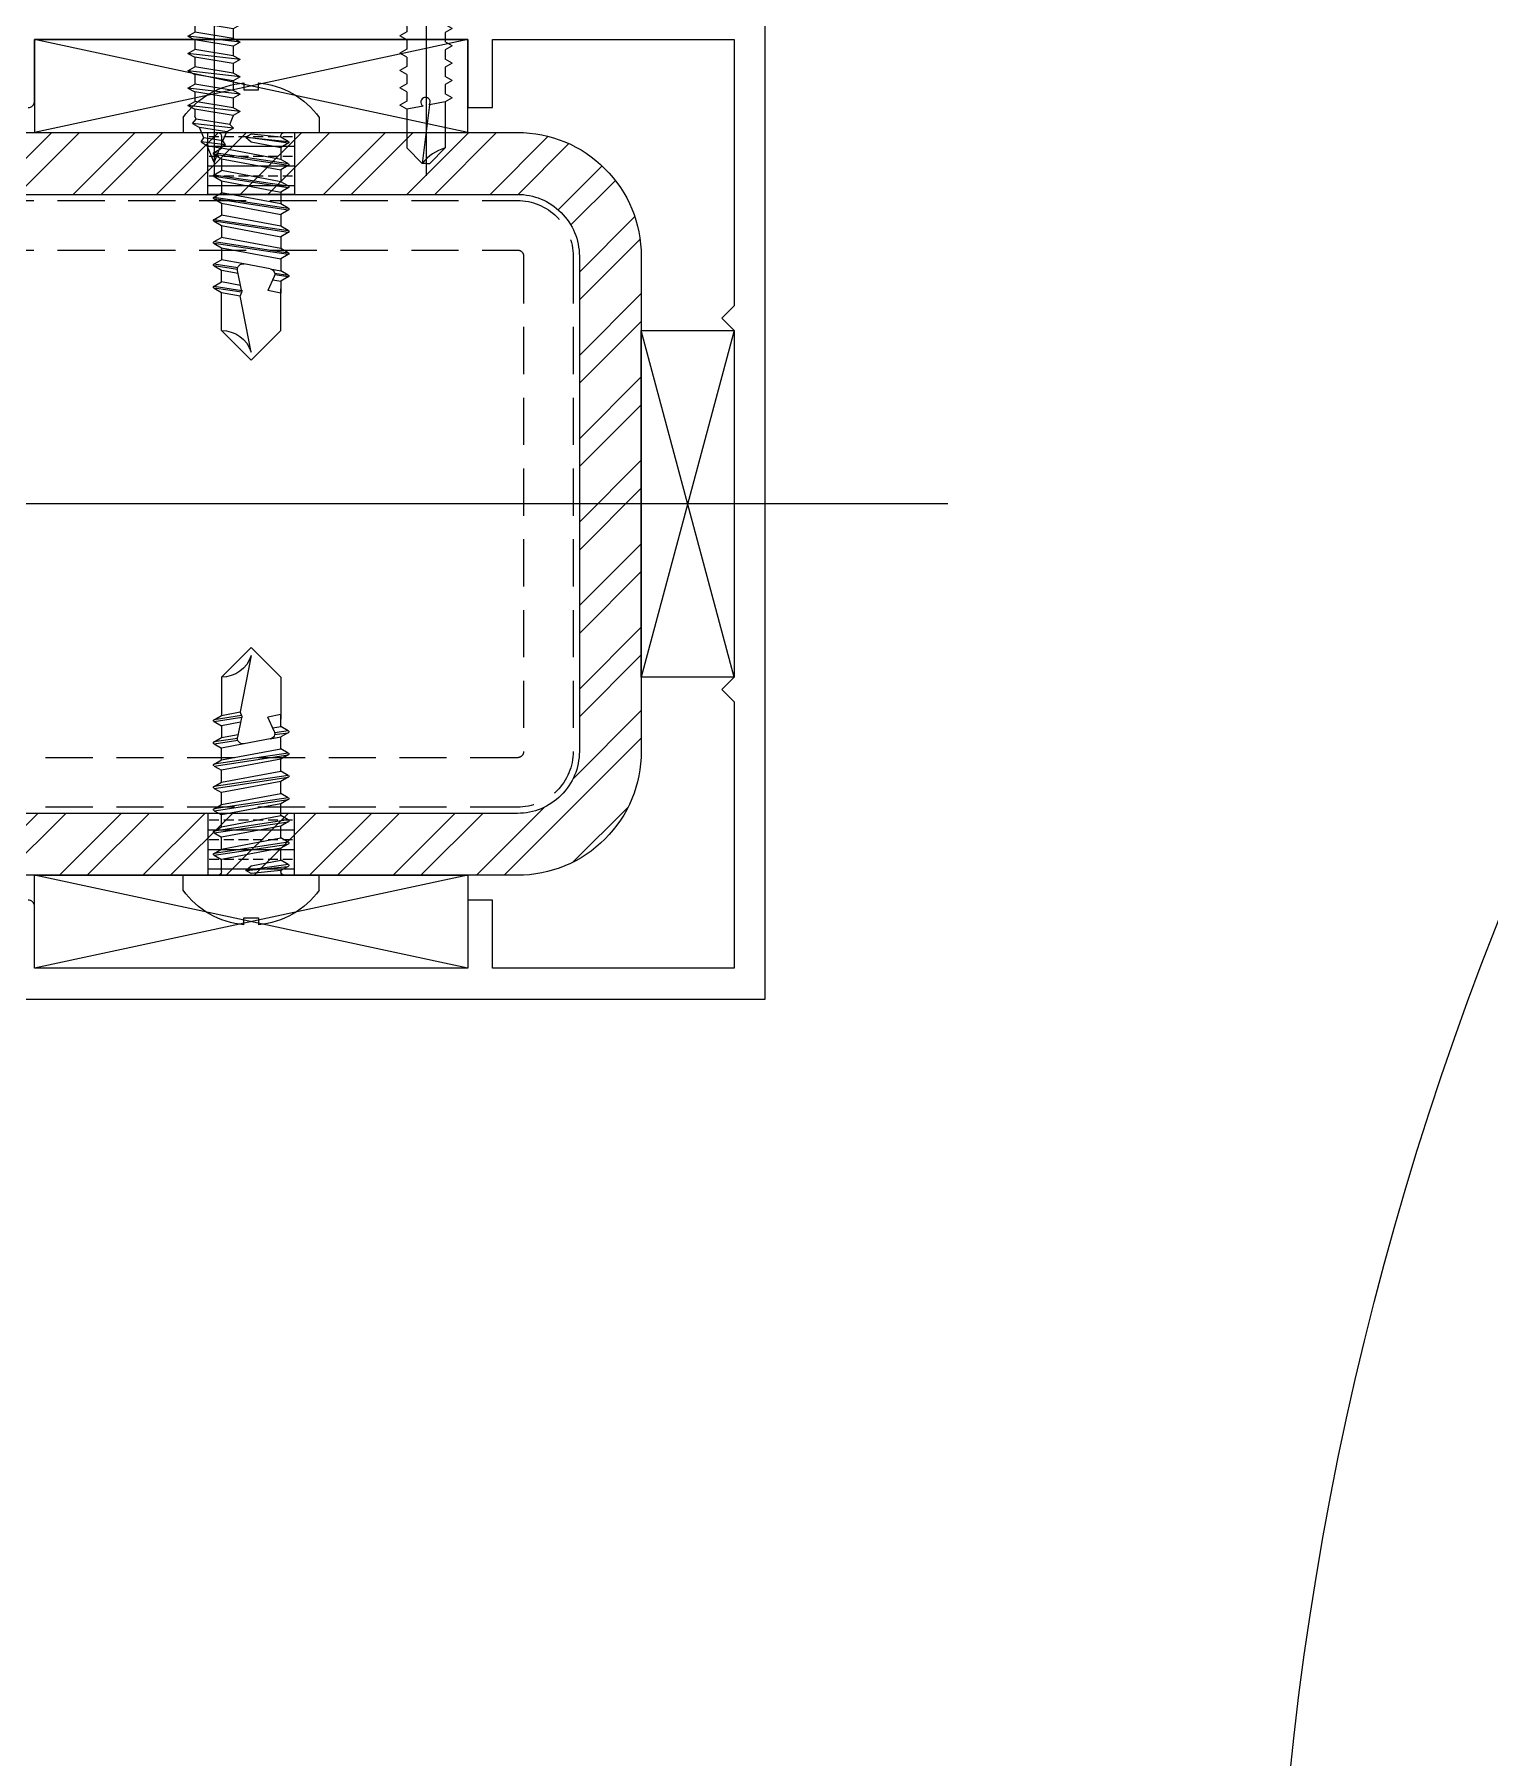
# Model space of a CAD drawing. Extents: x -280168 to 205214, y -148835 to -64913.
# Drawn here: x 51669.2 to 51786.7, y -78312.3 to -78173.1 of the extents above; entities that cross this region are included whole.
import ezdxf

# ---------------------------------------------------------------- set-up
doc = ezdxf.new("R2010")
doc.units = 0
doc.header["$LTSCALE"] = 1000
doc.header["$MEASUREMENT"] = 0
for name, pattern in [('CENTER', [50.8, 31.75, -6.35, 6.35, -6.35]), ('DASHED', [19.05, 12.7, -6.35]), ('DIVIDE', [1.25, 0.5, -0.25, 0, -0.25, 0, -0.25])]:
    doc.linetypes.add(name, pattern=pattern)
for name, color, linetype, lineweight in [('C18', 1, 'CENTER', 13), ('PJ1_accessories', 4, 'Continuous', 13), ('STE1_carbon steel', 66, 'Continuous', 25), ('STE2_hidden', 64, 'DASHED', 13), ('TC1_hatch', 251, 'Continuous', 13), ('XC1_alum.extrusion', 3, 'Continuous', 20), ('螺钉线层', 4, 'Continuous', 9)]:
    doc.layers.add(name, color=color, linetype=linetype, lineweight=lineweight)
doc.layers.add('DIM_MODI', color=2, linetype='Continuous', plot=False)
for name, color, linetype in [('L18', 1, 'Continuous'), ('PJ', 4, 'Continuous'), ('ZX', 14, 'CENTER'), ('尺寸层', 7, 'Continuous'), ('配件层', 4, 'Continuous')]:
    doc.layers.add(name, color=color, linetype=linetype)

# ---------------------------------------------------------------- blocks, each defined once
blk = doc.blocks.new('*U339')
at = {"layer": 'C18', "color": 1, "ltscale": 0.2}
blk.add_line((0, 4.16), (0, -15.6), dxfattribs=at)
at = {"layer": 'L18', "color": 4}
for p, q in [((-1.55, 0), (-1.55, -1.59)), ((1.55, 0), (1.55, -1.09)), ((-1.55, -1.59), (1.55, -1.09)), ((1.55, -0.31), (1.55, -1.09)), ((2.11, -1.4), (1.55, -1.09)), ((-2.11, -1.9), (2.11, -1.4)), ((-2.11, -1.9), (-1.55, -1.59)), ((-2.11, -1.9), (-1.55, -2.21)), ((-1.55, -2.21), (1.55, -1.71)), ((-1.55, -2.21), (-1.55, -2.99)), ((-1.55, -2.99), (1.55, -2.49)), ((2.11, -1.4), (1.55, -1.71)), ((1.55, -1.71), (1.55, -2.49)), ((2.11, -2.8), (1.55, -2.49)), ((-2.11, -3.3), (2.11, -2.8)), ((-2.11, -3.3), (-1.55, -2.99)), ((-2.11, -3.3), (-1.55, -3.61)), ((-1.55, -3.61), (1.55, -3.11)), ((-1.55, -3.61), (-1.55, -4.39)), ((-1.55, -4.39), (1.55, -3.89)), ((2.11, -2.8), (1.55, -3.11)), ((1.55, -3.11), (1.55, -3.89)), ((2.11, -4.2), (1.55, -3.89)), ((-2.11, -4.7), (2.11, -4.2)), ((-2.11, -4.7), (-1.55, -4.39)), ((-2.11, -4.7), (-1.55, -5.01)), ((-1.55, -5.01), (1.55, -4.51)), ((-1.55, -5.01), (-1.55, -5.79)), ((-1.55, -5.79), (1.55, -5.29)), ((2.11, -4.2), (1.55, -4.51)), ((1.55, -4.51), (1.55, -5.29)), ((2.11, -5.6), (1.55, -5.29)), ((-2.11, -6.1), (2.11, -5.6)), ((-2.11, -6.1), (-1.55, -5.79)), ((-2.11, -6.1), (-1.55, -6.41)), ((-1.55, -6.41), (1.55, -5.91)), ((-1.55, -6.41), (-1.55, -7.19)), ((-1.55, -7.19), (1.55, -6.69)), ((2.11, -5.6), (1.55, -5.91)), ((1.55, -5.91), (1.55, -6.69)), ((2.11, -7), (1.55, -6.69)), ((-2.11, -7.5), (2.11, -7)), ((-2.11, -7.5), (-1.55, -7.19)), ((-2.11, -7.5), (-1.55, -7.81)), ((-1.55, -7.81), (1.55, -7.31)), ((-1.55, -7.81), (-1.55, -8.59)), ((-1.55, -8.59), (1.55, -8.09)), ((2.11, -7), (1.55, -7.31)), ((1.55, -7.31), (1.55, -8.09)), ((2.11, -8.4), (1.55, -8.09)), ((-2.11, -8.9), (2.11, -8.4)), ((-2.11, -8.9), (-1.55, -8.59)), ((-2.11, -8.9), (-1.55, -9.21)), ((-1.55, -9.21), (1.55, -8.71)), ((-1.55, -9.21), (-1.55, -9.99)), ((-1.55, -9.99), (1.55, -9.49)), ((2.11, -8.4), (1.55, -8.71)), ((1.55, -8.71), (1.55, -9.49)), ((2.11, -9.8), (1.55, -9.49)), ((-2.11, -10.3), (2.11, -9.8)), ((-2.11, -10.3), (-1.55, -9.99)), ((-2.11, -10.3), (-1.55, -10.61)), ((-1.55, -10.61), (1.55, -10.11)), ((-1.55, -10.61), (-1.55, -10.66)), ((-1.27, -11.34), (-1.55, -10.66)), ((-1.27, -11.34), (1.45, -10.91)), ((1.45, -10.91), (1.55, -10.66)), ((1.73, -11.25), (1.45, -10.91)), ((2.11, -9.8), (1.55, -10.11)), ((1.55, -10.11), (1.55, -10.66)), ((-1.58, -11.64), (1.73, -11.25)), ((-1.58, -11.64), (-1.27, -11.34)), ((-1.58, -11.64), (-1.03, -11.93)), ((-1.03, -11.93), (1.17, -11.57)), ((-0.72, -12.66), (-1.03, -11.93)), ((-0.72, -12.66), (0.83, -12.41)), ((0.83, -12.41), (1.17, -11.57)), ((1.03, -12.74), (0.83, -12.41)), ((1.73, -11.25), (1.17, -11.57)), ((-0.92, -12.97), (-0.72, -12.66)), ((-0.92, -12.97), (1.03, -12.74)), ((-0.92, -12.97), (-0.48, -13.24)), ((-0.48, -13.24), (0.55, -13.07)), ((0, -14.4), (-0.48, -13.24)), ((0, -14.4), (0.55, -13.07)), ((1.03, -12.74), (0.55, -13.07))]:
    blk.add_line(p, q, dxfattribs=at)
blk.add_lwpolyline([(4, 0.2), (4, 1.14, 0.257344), (3.47, 2.1, 0.110418), (0.8, 3.05), (0.8, 2.72), (-0.8, 2.72), (-0.8, 3.05, 0.110418), (-3.47, 2.1, 0.257344), (-4, 1.14), (-4, 0.2, 0.414214), (-3.8, 0), (3.8, 0, 0.414214)], format="xyb", close=True, dxfattribs=at)
blk = doc.blocks.new('*U369')
at = {"extrusion": (0, 0, -1), "xscale": -1, "zscale": -1, "rotation": 90}
blk.add_blockref('*U339', (-1.98, -6.5), dxfattribs=at)
blk = doc.blocks.new('PH DRILLING ST4.2x19')
at = {"layer": 'PJ'}
for p, q in [((-1.74, 4), (0, 4)), ((0, 4), (0, -4)), ((-3.1, 0.4), (-2.71, 0.4)), ((-2.71, 0.4), (-2.71, -0.4)), ((-3.1, -0.4), (-2.71, -0.4)), ((-1.74, -4), (0, -4))]:
    blk.add_line(p, q, dxfattribs=at)
at = {"layer": 'PJ', "linetype": 'Continuous'}
for p, q in [((0.2, 1.55), (0.78, 1.55)), ((1.1, 2.11), (0.78, 1.55)), ((1.1, 2.11), (1.43, 1.55)), ((1.43, 1.55), (2.18, 1.55)), ((2.5, 2.11), (2.18, 1.55)), ((2.5, 2.11), (2.83, 1.55)), ((2.83, 1.55), (3.58, 1.55)), ((3.9, 2.11), (3.58, 1.55)), ((3.9, 2.11), (4.23, 1.55)), ((4.23, 1.55), (4.98, 1.55)), ((5.3, 2.11), (4.98, 1.55)), ((5.3, 2.11), (5.63, 1.55)), ((5.63, 1.55), (6.38, 1.55)), ((6.7, 2.11), (6.38, 1.55)), ((6.7, 2.11), (7.03, 1.55)), ((7.03, 1.55), (7.78, 1.55)), ((8.1, 2.11), (7.78, 1.55)), ((8.1, 2.11), (8.43, 1.55)), ((8.43, 1.55), (9.18, 1.55)), ((9.5, 2.11), (9.18, 1.55)), ((9.5, 2.11), (9.83, 1.55)), ((9.83, 1.55), (10.58, 1.55)), ((10.9, 2.11), (10.58, 1.55)), ((10.9, 2.11), (11.23, 1.55)), ((11.23, 1.55), (11.98, 1.55)), ((12.3, 2.11), (11.98, 1.55)), ((12.3, 2.11), (12.63, 1.55)), ((12.63, 1.55), (13.38, 1.55)), ((13.7, 2.11), (13.38, 1.55)), ((13.7, 2.11), (14.03, 1.55)), ((14.03, 1.55), (14.27, 0.27)), ((14.03, 1.55), (17.75, 1.55)), ((19, 0.3), (17.75, 1.55)), ((14.27, 0.27), (19, -0.3)), ((19, 0), (19, 0.3)), ((19, 0), (19, -0.3)), ((14.37, -0.24), (14.62, -1.55)), ((19, -0.3), (17.75, -1.55)), ((0.2, -2.11), (0.3, -2.11)), ((0.62, -1.55), (0.3, -2.11)), ((0.62, -1.55), (1.37, -1.55)), ((1.37, -1.55), (1.7, -2.11)), ((2.02, -1.55), (1.7, -2.11)), ((2.02, -1.55), (2.77, -1.55)), ((2.77, -1.55), (3.1, -2.11)), ((3.42, -1.55), (3.1, -2.11)), ((3.42, -1.55), (4.17, -1.55)), ((4.17, -1.55), (4.5, -2.11)), ((4.82, -1.55), (4.5, -2.11)), ((4.82, -1.55), (5.57, -1.55)), ((5.57, -1.55), (5.9, -2.11)), ((6.22, -1.55), (5.9, -2.11)), ((6.22, -1.55), (6.97, -1.55)), ((6.97, -1.55), (7.3, -2.11)), ((7.62, -1.55), (7.3, -2.11)), ((7.62, -1.55), (8.37, -1.55)), ((8.37, -1.55), (8.7, -2.11)), ((9.02, -1.55), (8.7, -2.11)), ((9.02, -1.55), (9.77, -1.55)), ((9.77, -1.55), (10.1, -2.11)), ((10.42, -1.55), (10.1, -2.11)), ((10.42, -1.55), (11.17, -1.55)), ((11.17, -1.55), (11.5, -2.11)), ((11.82, -1.55), (11.5, -2.11)), ((11.82, -1.55), (12.57, -1.55)), ((12.57, -1.55), (12.9, -2.11)), ((13.22, -1.55), (12.9, -2.11)), ((13.22, -1.55), (13.97, -1.55)), ((13.97, -1.55), (14.3, -2.11)), ((14.62, -1.55), (14.3, -2.11)), ((14.62, -1.55), (17.75, -1.55))]:
    blk.add_line(p, q, dxfattribs=at)
at = {"layer": 'PJ'}
for start, end in [(142.0201, 176.4719), (183.5281, 217.9799)]:
    blk.add_arc((3.39, 0), 6.5, start, end, dxfattribs=at)
at = {"layer": 'PJ', "linetype": 'Continuous'}
for centre, radius, start, end in [((0.2, 1.75), 0.2, 180, 270), ((21.23, 2.55), 3.62, 196.0768, 232.0151), ((14.05, -0.04), 0.377, 54.2174, 327.4442), ((0.2, -2.31), 0.2, 90, 180)]:
    blk.add_arc(centre, radius, start, end, dxfattribs=at)
at = {"layer": 'ZX', "ltscale": 0.2}
blk.add_line((-4.05, 0), (20, 0), dxfattribs=at)
blk = doc.blocks.new('*U370')
at = {"layer": 'STE1_carbon steel'}
h = blk.add_hatch(dxfattribs=at)
h.set_pattern_fill('ANSI33', color=256, scale=0.5, angle=225, style=0)
h.set_pattern_definition([(270, (-327252.6238, 906494.1087), (-1.5875, -9e-16), []), (270, (-327251.83, 906493.315), (-1.5875, -9e-16), [0.79375, -0.396875])])
h.paths.add_polyline_path([(-25, -38), (-25, -45), (-30, -45), (-30, -38)])
h = blk.add_hatch(dxfattribs=at)
h.set_pattern_fill('ANSI33', color=256, scale=0.5, angle=225, style=0)
h.set_pattern_definition([(270, (327252.6238, 906494.1087), (1.5875, -2e-16), []), (270, (327251.83, 906493.315), (1.5875, -2e-16), [0.79375, -0.396875])])
h.paths.add_polyline_path([(25, -38), (25, -45), (30, -45), (30, -38)])
at = {"layer": 'TC1_hatch'}
h = blk.add_hatch(dxfattribs=at)
h.set_pattern_fill('ANSI32', color=256)
h.set_pattern_definition([(45, (-9520, 1680), (-3.367596, 3.367596), []), (45, (-9517.755, 1680), (-3.367596, 3.367596), [])])
h.paths.add_polyline_path([(-30, -80, 0.414214), (-20, -90), (20, -90, 0.414214), (30, -80), (30, -20, 0.414214), (20, -10), (-20, -10, 0.414214), (-30, -20)])
h.paths.add_polyline_path([(-25, -20, -0.414214), (-20, -15), (20, -15, -0.414214), (25, -20), (25, -80, -0.414214), (20, -85), (-20, -85, -0.414214), (-25, -80)], flags=16)
at = {"layer": 'PJ1_accessories'}
for points in [[(-14, -2.5), (-14, -10), (14, -10), (14, -2.5), (-14, -2.5), (14, -10), (14, -2.5), (-14, -10)], [(-37.5, -24), (-37.5, -59), (-30, -59), (-30, -24), (-37.5, -24), (-30, -59), (-30, -24), (-37.5, -59)], [(37.5, -24), (37.5, -59), (30, -59), (30, -24), (37.5, -24), (30, -59), (30, -24), (37.5, -59)]]:
    blk.add_lwpolyline(points, dxfattribs=at)
at = {"layer": 'STE1_carbon steel'}
for points in [[(-20, -90), (20, -90, 0.414214), (30, -80), (30, -20, 0.414214), (20, -10), (-20, -10, 0.414214), (-30, -20), (-30, -80, 0.414214)], [(-20, -85), (20, -85, 0.414214), (25, -80), (25, -20, 0.414214), (20, -15), (-20, -15, 0.414214), (-25, -20), (-25, -80, 0.414214)]]:
    blk.add_lwpolyline(points, format="xyb", close=True, dxfattribs=at)
for points in [[(-25, -38), (-25, -45), (-30, -45), (-30, -38)], [(25, -38), (25, -45), (30, -45), (30, -38)]]:
    blk.add_lwpolyline(points, close=True, dxfattribs=at)
at = {"layer": 'STE2_hidden', "ltscale": 0.0003}
for points in [[(-20, -84.5), (20, -84.5, 0.414214), (24.5, -80), (24.5, -20, 0.414214), (20, -15.5), (-20, -15.5, 0.414214), (-24.5, -20), (-24.5, -80, 0.414214)], [(-20, -80.5), (20, -80.5, 0.414214), (20.5, -80), (20.5, -20, 0.414214), (20, -19.5), (-20, -19.5, 0.414214), (-20.5, -20), (-20.5, -80, 0.414214)]]:
    blk.add_lwpolyline(points, format="xyb", close=True, dxfattribs=at)
at = {"layer": 'XC1_alum.extrusion'}
blk.add_lwpolyline([(-40, -61), (-40, 0), (40, 0)], dxfattribs=at)
blk.add_lwpolyline([(32, -59.5, -0.414214), (32.5, -59), (37.5, -59), (37.5, -24), (32, -24), (32, -22), (37.5, -22), (37.5, -2.5), (16, -2.5), (15, -3.5), (14, -2.5), (-14, -2.5), (-15, -3.5), (-16, -2.5), (-37.5, -2.5), (-37.5, -22), (-32, -22), (-32, -24), (-37.5, -24), (-37.5, -59), (-32.5, -59, -0.414214), (-32, -59.5)], format="xyb", dxfattribs=at)
at = {"layer": '螺钉线层', "color": 252, "linetype": 'Continuous'}
for p, q in [((-31.2, -36), (-30, -36)), ((-30, -47), (-30, -36)), ((30, -47), (30, -36)), ((31.2, -36), (30, -36)), ((-29.28, -38.5), (-29.62, -39.1)), ((-29.61, -41.92), (-29.28, -38.5)), ((-29.13, -38.5), (-29.61, -41.92)), ((-29.13, -38.5), (-28.78, -39.1)), ((-28.38, -44.5), (-27.48, -38.5)), ((-27.33, -38.5), (-28.23, -44.5)), ((-27.48, -38.5), (-27.82, -39.1)), ((-27.33, -38.5), (-26.98, -39.1)), ((-26.58, -44.5), (-25.68, -38.5)), ((-25.53, -38.5), (-26.43, -44.5)), ((-25.68, -38.5), (-26.02, -39.1)), ((-25.53, -38.5), (-25.18, -39.1)), ((-24.78, -44.5), (-23.88, -38.5)), ((-23.73, -38.5), (-24.63, -44.5)), ((-23.88, -38.5), (-24.22, -39.1)), ((-23.73, -38.5), (-23.38, -39.1)), ((-22.98, -44.5), (-22.08, -38.5)), ((-21.93, -38.5), (-22.83, -44.5)), ((-22.08, -38.5), (-22.42, -39.1)), ((-21.93, -38.5), (-21.58, -39.1)), ((-21.18, -44.5), (-20.28, -38.5)), ((-20.13, -38.5), (-21.03, -44.5)), ((-20.28, -38.5), (-20.62, -39.1)), ((-20.13, -38.5), (-19.78, -39.1)), ((-18.48, -38.5), (-18.82, -39.1)), ((-18.64, -39.61), (-18.48, -38.5)), ((-18.33, -38.5), (-18.49, -39.6)), ((-18.33, -38.5), (-17.98, -39.1)), ((18.33, -38.5), (17.98, -39.1)), ((18.33, -38.5), (18.49, -39.6)), ((18.48, -38.5), (18.82, -39.1)), ((18.64, -39.61), (18.48, -38.5)), ((20.13, -38.5), (19.78, -39.1)), ((20.13, -38.5), (21.03, -44.5)), ((20.28, -38.5), (20.62, -39.1)), ((21.18, -44.5), (20.28, -38.5)), ((21.93, -38.5), (21.58, -39.1)), ((21.93, -38.5), (22.83, -44.5)), ((22.08, -38.5), (22.42, -39.1)), ((22.98, -44.5), (22.08, -38.5)), ((23.73, -38.5), (23.38, -39.1)), ((23.73, -38.5), (24.63, -44.5)), ((23.88, -38.5), (24.22, -39.1)), ((24.78, -44.5), (23.88, -38.5)), ((25.53, -38.5), (25.18, -39.1)), ((25.53, -38.5), (26.43, -44.5)), ((25.68, -38.5), (26.02, -39.1)), ((26.58, -44.5), (25.68, -38.5)), ((27.33, -38.5), (26.98, -39.1)), ((27.33, -38.5), (28.23, -44.5)), ((28.38, -44.5), (27.48, -38.5)), ((27.48, -38.5), (27.82, -39.1)), ((29.13, -38.5), (28.78, -39.1)), ((29.13, -38.5), (29.61, -41.92)), ((29.28, -38.5), (29.62, -39.1)), ((29.61, -41.92), (29.28, -38.5)), ((-29.62, -39.1), (-29.86, -41.5)), ((-29.62, -39.1), (-29.7, -39.1)), ((-29.23, -41.5), (-28.78, -39.1)), ((-28.78, -39.1), (-27.82, -39.1)), ((-27.82, -39.1), (-28.72, -43.9)), ((-27.88, -43.9), (-26.98, -39.1)), ((-26.98, -39.1), (-26.02, -39.1)), ((-26.02, -39.1), (-26.92, -43.9)), ((-26.08, -43.9), (-25.18, -39.1)), ((-25.18, -39.1), (-24.22, -39.1)), ((-24.22, -39.1), (-25.12, -43.9)), ((-24.28, -43.9), (-23.38, -39.1)), ((-23.38, -39.1), (-22.42, -39.1)), ((-22.42, -39.1), (-23.32, -43.9)), ((-22.48, -43.9), (-21.58, -39.1)), ((-21.58, -39.1), (-20.62, -39.1)), ((-20.62, -39.1), (-21.52, -43.9)), ((-20.68, -43.9), (-19.78, -39.1)), ((-19.78, -39.1), (-18.82, -39.1)), ((-18.99, -39.97), (-19.38, -42.08)), ((-18.99, -39.97), (-18.82, -39.1)), ((-18.36, -39.64), (-17.22, -40.15)), ((-18.1, -39.75), (-17.98, -39.1)), ((-17.98, -39.1), (-17.02, -39.1)), ((-14, -39.1), (-17.38, -39.1)), ((-17.02, -39.1), (-17.22, -40.15)), ((-11.6, -41.5), (-14, -39.1)), ((11.6, -41.5), (14, -39.1)), ((14, -39.1), (17.38, -39.1)), ((17.98, -39.1), (17.02, -39.1)), ((17.02, -39.1), (17.22, -40.15)), ((18.36, -39.64), (17.22, -40.15)), ((18.1, -39.75), (17.98, -39.1)), ((19.78, -39.1), (18.82, -39.1)), ((18.99, -39.97), (18.82, -39.1)), ((18.99, -39.97), (19.38, -42.08)), ((20.68, -43.9), (19.78, -39.1)), ((21.58, -39.1), (20.62, -39.1)), ((20.62, -39.1), (21.52, -43.9)), ((22.48, -43.9), (21.58, -39.1)), ((23.38, -39.1), (22.42, -39.1)), ((22.42, -39.1), (23.32, -43.9)), ((24.28, -43.9), (23.38, -39.1)), ((25.18, -39.1), (24.22, -39.1)), ((24.22, -39.1), (25.12, -43.9)), ((26.08, -43.9), (25.18, -39.1)), ((26.98, -39.1), (26.02, -39.1)), ((26.02, -39.1), (26.92, -43.9)), ((27.88, -43.9), (26.98, -39.1)), ((27.82, -39.1), (28.72, -43.9)), ((28.78, -39.1), (27.82, -39.1)), ((29.23, -41.5), (28.78, -39.1)), ((29.62, -39.1), (29.86, -41.5)), ((29.62, -39.1), (29.7, -39.1)), ((-33.43, -40.91), (-34, -40.91)), ((-33.43, -42.09), (-33.43, -40.91)), ((-29.86, -41.5), (-29.61, -41.92)), ((-29.61, -41.92), (-29.23, -41.5)), ((-12.26, -41.5), (-16.79, -42.38)), ((-11.6, -41.5), (-14, -43.9)), ((11.6, -41.5), (14, -43.9)), ((12.26, -41.5), (16.79, -42.38)), ((29.61, -41.92), (29.23, -41.5)), ((29.86, -41.5), (29.61, -41.92)), ((33.43, -42.09), (33.43, -40.91)), ((33.43, -40.91), (34, -40.91)), ((-34, -42.09), (-33.43, -42.09)), ((-19.38, -42.08), (-19.72, -43.9)), ((-19.38, -44.5), (-19.09, -42.59)), ((-18.94, -42.61), (-19.23, -44.5)), ((-18.88, -43.9), (-18.63, -42.56)), ((-17.26, -42.27), (-18.85, -42.6)), ((-17.63, -42.35), (-17.92, -43.9)), ((-17.58, -44.5), (-17.24, -42.26)), ((-17.09, -42.27), (-17.43, -44.5)), ((-17.08, -43.9), (-16.79, -42.38)), ((-17.07, -42.28), (-16.79, -42.38)), ((17.07, -42.28), (16.79, -42.38)), ((17.08, -43.9), (16.79, -42.38)), ((17.09, -42.27), (17.43, -44.5)), ((17.58, -44.5), (17.24, -42.26)), ((17.26, -42.27), (18.85, -42.6)), ((17.63, -42.35), (17.92, -43.9)), ((18.88, -43.9), (18.63, -42.56)), ((18.94, -42.61), (19.23, -44.5)), ((19.38, -44.5), (19.09, -42.59)), ((19.38, -42.08), (19.72, -43.9)), ((34, -42.09), (33.43, -42.09)), ((-29.68, -43.9), (-29.7, -43.9)), ((-29.68, -43.9), (-28.72, -43.9)), ((-28.38, -44.5), (-28.72, -43.9)), ((-28.23, -44.5), (-27.88, -43.9)), ((-27.88, -43.9), (-26.92, -43.9)), ((-26.58, -44.5), (-26.92, -43.9)), ((-26.43, -44.5), (-26.08, -43.9)), ((-26.08, -43.9), (-25.12, -43.9)), ((-24.78, -44.5), (-25.12, -43.9)), ((-24.63, -44.5), (-24.28, -43.9)), ((-24.28, -43.9), (-23.32, -43.9)), ((-22.98, -44.5), (-23.32, -43.9)), ((-22.83, -44.5), (-22.48, -43.9)), ((-22.48, -43.9), (-21.52, -43.9)), ((-21.18, -44.5), (-21.52, -43.9)), ((-21.03, -44.5), (-20.68, -43.9)), ((-20.68, -43.9), (-19.72, -43.9)), ((-19.38, -44.5), (-19.72, -43.9)), ((-19.23, -44.5), (-18.88, -43.9)), ((-17.92, -43.9), (-18.88, -43.9)), ((-17.58, -44.5), (-17.92, -43.9)), ((-17.43, -44.5), (-17.08, -43.9)), ((-14, -43.9), (-17.08, -43.9)), ((14, -43.9), (17.08, -43.9)), ((17.43, -44.5), (17.08, -43.9)), ((17.58, -44.5), (17.92, -43.9)), ((17.92, -43.9), (18.88, -43.9)), ((19.23, -44.5), (18.88, -43.9)), ((19.38, -44.5), (19.72, -43.9)), ((20.68, -43.9), (19.72, -43.9)), ((21.03, -44.5), (20.68, -43.9)), ((21.18, -44.5), (21.52, -43.9)), ((22.48, -43.9), (21.52, -43.9)), ((22.83, -44.5), (22.48, -43.9)), ((22.98, -44.5), (23.32, -43.9)), ((24.28, -43.9), (23.32, -43.9)), ((24.63, -44.5), (24.28, -43.9)), ((24.78, -44.5), (25.12, -43.9)), ((26.08, -43.9), (25.12, -43.9)), ((26.43, -44.5), (26.08, -43.9)), ((26.58, -44.5), (26.92, -43.9)), ((27.88, -43.9), (26.92, -43.9)), ((28.23, -44.5), (27.88, -43.9)), ((28.38, -44.5), (28.72, -43.9)), ((29.68, -43.9), (28.72, -43.9)), ((29.68, -43.9), (29.7, -43.9)), ((-31.2, -47), (-30, -47)), ((31.2, -47), (30, -47))]:
    blk.add_line(p, q, dxfattribs=at)
for centre, radius, start, end in [((-27.21, -41.53), 6.82, 125.8299, 174.7809), ((27.21, -41.53), 6.82, 5.2191, 54.1701), ((-29.7, -38.8), 0.3, 180, 270), ((-29.2, -38.54), 0.0866, 30, 150), ((-27.4, -38.54), 0.0866, 30, 150), ((-25.6, -38.54), 0.0866, 30, 150), ((-23.8, -38.54), 0.0866, 30, 150), ((-22, -38.54), 0.0866, 30, 150), ((-20.2, -38.54), 0.0866, 30, 150), ((-18.4, -38.54), 0.0866, 30, 150), ((18.4, -38.54), 0.0866, 30, 150), ((20.2, -38.54), 0.0866, 30, 150), ((22, -38.54), 0.0866, 30, 150), ((23.8, -38.54), 0.0866, 30, 150), ((25.6, -38.54), 0.0866, 30, 150), ((27.4, -38.54), 0.0866, 30, 150), ((29.2, -38.54), 0.0866, 30, 150), ((29.7, -38.8), 0.3, 270, 0), ((-18.54, -40.05), 0.45, 66.0458, 169.3803), ((18.54, -40.05), 0.45, 10.6197, 113.9542), ((-11.47, -43.9), 2.53, 108.1158, 180), ((11.47, -43.9), 2.53, 0, 71.8842), ((-27.21, -41.47), 6.82, 185.2191, 234.1701), ((-18.94, -42.16), 0.45, 169.3803, 282.0168), ((-17.19, -42.61), 0.35, 70.0966, 102.0168), ((17.19, -42.61), 0.35, 77.9832, 109.9034), ((18.94, -42.16), 0.45, 257.9832, 10.6197), ((27.21, -41.47), 6.82, 305.8299, 354.7809), ((-29.7, -44.2), 0.3, 90, 180), ((-28.3, -44.46), 0.0866, 210, 330), ((-26.5, -44.46), 0.0866, 210, 330), ((-24.7, -44.46), 0.0866, 210, 330), ((-22.9, -44.46), 0.0866, 210, 330), ((-21.1, -44.46), 0.0866, 210, 330), ((-19.3, -44.46), 0.0866, 210, 330), ((-17.5, -44.46), 0.0866, 210, 330), ((17.5, -44.46), 0.0866, 210, 330), ((19.3, -44.46), 0.0866, 210, 330), ((21.1, -44.46), 0.0866, 210, 330), ((22.9, -44.46), 0.0866, 210, 330), ((24.7, -44.46), 0.0866, 210, 330), ((26.5, -44.46), 0.0866, 210, 330), ((28.3, -44.46), 0.0866, 210, 330), ((29.7, -44.2), 0.3, 0, 90)]:
    blk.add_arc(centre, radius, start, end, dxfattribs=at)
at = {"layer": '配件层', "color": 1, "linetype": 'DIVIDE', "ltscale": 20}
blk.add_line((0, 14.76), (0, -180.86), dxfattribs=at)

msp = doc.modelspace()

# ---------------------------------------------------------------- linework, layer by layer
at = {"layer": 'DIM_MODI'}
msp.add_circle((52027.97, -78340.18), 258.74, dxfattribs=at)

# ---------------------------------------------------------------- block references
at = {"rotation": 270}
msp.add_blockref('PH DRILLING ST4.2x19', (51700.82, -78164.53), dxfattribs=at)
at = {"layer": '尺寸层', "color": 1, "xscale": -1, "rotation": 270}
msp.add_blockref('*U369', (51690.2, -78171.03), dxfattribs=at)
at = {"layer": '配件层', "color": 1, "xscale": -1, "rotation": 270}
msp.add_blockref('*U370', (51728.2, -78211.03), dxfattribs=at)

doc.saveas('drawing.dxf')
